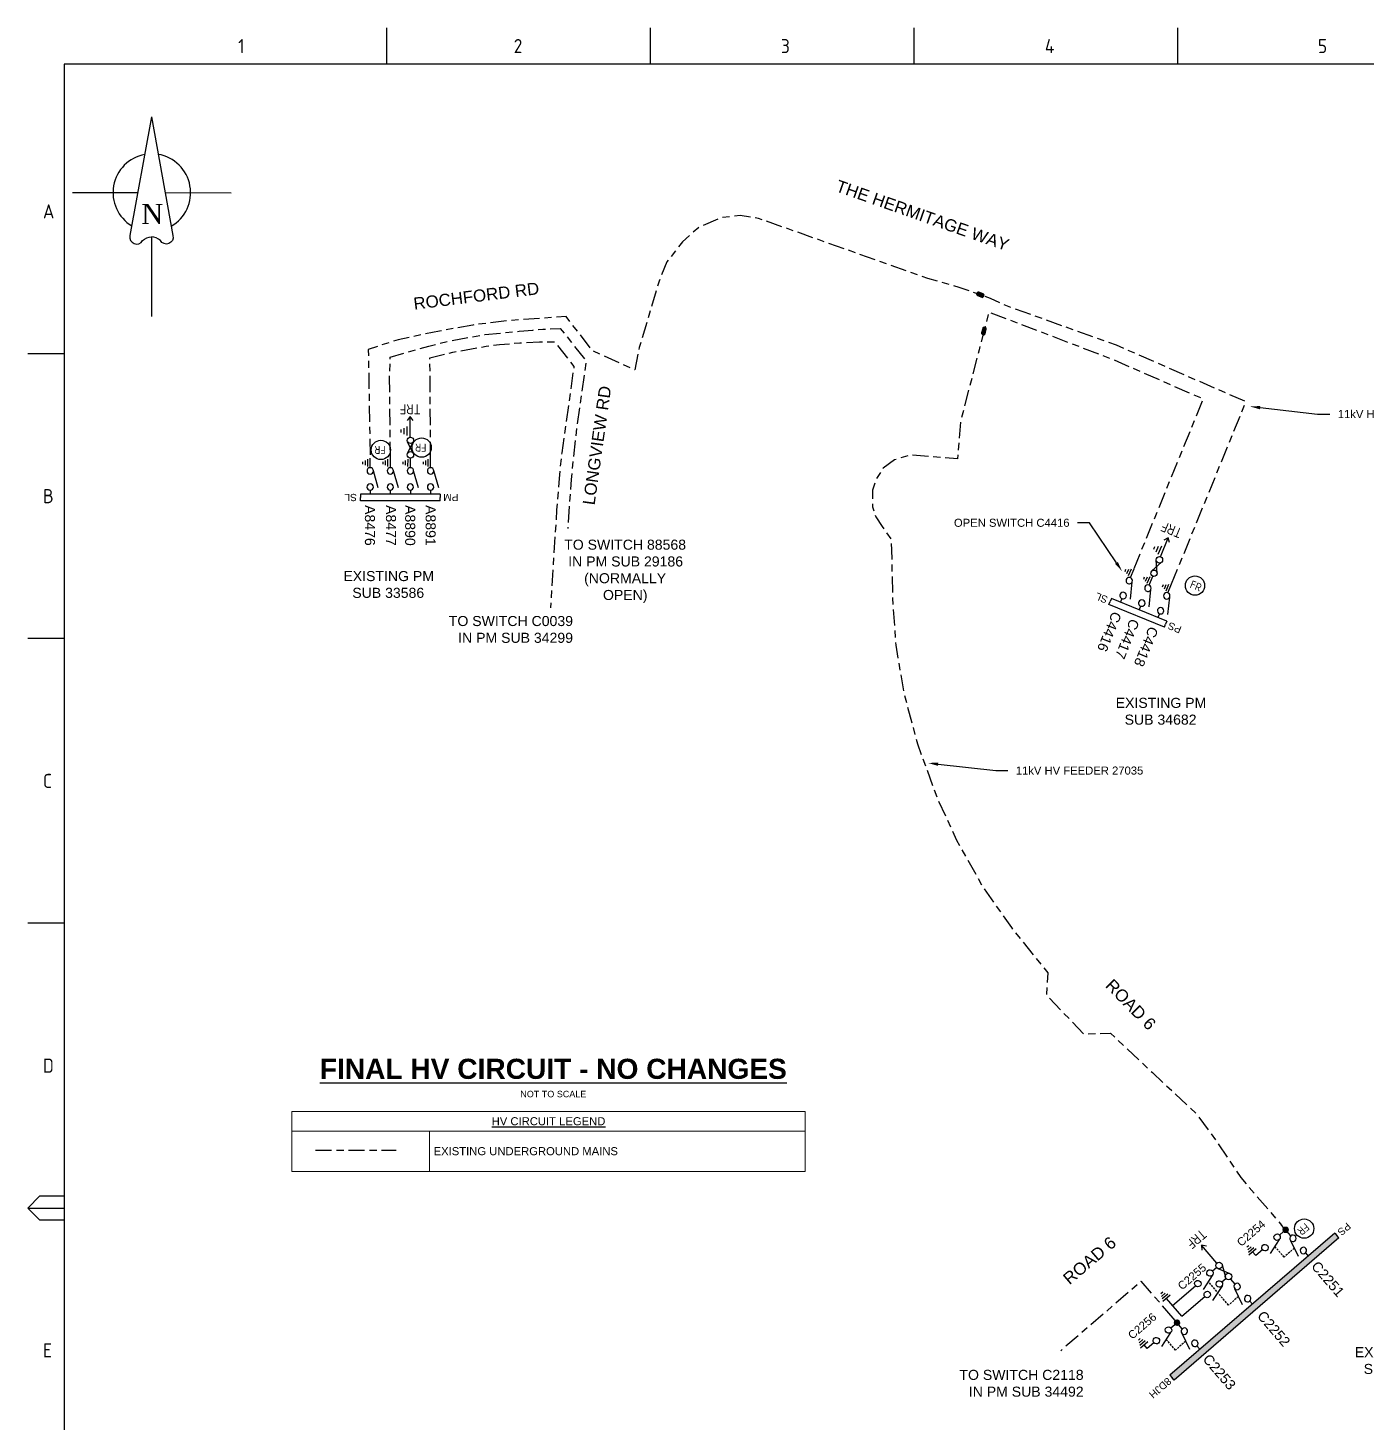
# Paper-space layout 'Sheet(2)' of a CAD drawing. Header units: metres, sheet in millimetres. Extents: x -18 to 816, y -3 to 586.
# Drawn here: x -17.6 to 314.9, y 240 to 586.3 of the extents above; entities that cross this region are included whole.
import ezdxf
from ezdxf import colors
from ezdxf.entities.mleader import LeaderData, LeaderLine
from ezdxf.enums import TextEntityAlignment as Align
from ezdxf.math import Vec2, Vec3

# ---------------------------------------------------------------- set-up
doc = ezdxf.new("R2010")
doc.units = ezdxf.units.M
for name, pattern in [('A', [0]), ('Cable Exist UG', [8.2, 4, -1.2, 1.8, -1.2]), ('CENTERX2', [4, 2.5, -0.5, 0.5, -0.5]), ('DASHED', [0.75, 0.5, -0.25])]:
    doc.linetypes.add(name, pattern=pattern)
doc.layers.get('0').update_dxf_attribs({"color": 6})
for name, color, linetype in [('_User Miscellaneous1', 7, 'Continuous'), ('Equip_HV_EXT', 7, 'Continuous'), ('Equip_SP_HV_EXT', 7, 'Continuous'), ('Mains_HV_EXT', 7, 'Continuous'), ('Notes', 7, 'Continuous'), ('Notes_SP_MISC', 7, 'Continuous'), ('SupportsUG_SP_EXT', 7, 'Continuous')]:
    doc.layers.add(name, color=color, linetype=linetype)
doc.layers.add('Cadastre Roads_SP_EXT', color=9, linetype='Continuous', lineweight=5)
doc.styles.add('ARIAL', font='arial.ttf', dxfattribs={"height": 2})
doc.styles.add('iecISOCP', font='isocp.shx')
doc.styles.add('iecNAME', font='times.ttf')
doc.styles.add('IESYMBOL1', font='isocp.shx')
doc.styles.get("Standard").update_dxf_attribs({"font": 'arial.ttf'})
doc.styles.add('SWG_LABEL', font='arial.ttf')
doc.styles.add('SWITCH_LABEL', font='arial.ttf', dxfattribs={"height": 2.5})
doc.linetypes.add('Cable 4', pattern='A,5.25,-0.1,["o",Standard,S=2,R=0,X=1.2,Y=-0.7],-4', length=9.35)
doc.linetypes.add('Cable G', pattern='A,6,-0.5,["G",Standard,S=1.7,R=0,X=0.3,Y=-0.8],-2.8', length=9.3)

# ---------------------------------------------------------------- blocks, each defined once
blk = doc.blocks.new('NorthPnt 11(NP11)')
for p, q in [((-19.7, 0.02), (-3.49, 0)), ((3.32, 0), (19.7, -0.02)), ((-0.08, -10.94), (-0.08, -30.8))]:
    blk.add_line(p, q)
for points in [[(-0.08, 18.81), (-5.43, -10.68, 0.877048), (-2.29, -11.9, -0.1543), (-0.08, -10.94, 0.090511)], [(-0.08, 18.81), (5.26, -10.68, -0.877048), (2.13, -11.9, 0.1543), (-0.08, -10.94, -0.090511)]]:
    blk.add_lwpolyline(points, format="xyb")
for start, end in [(100.5988, 238.8643), (300.0994, 80.4374)]:
    blk.add_arc((0, 0), 9.64, start, end)
at = {"color": 7, "style": 'iecNAME'}
blk.add_text('N', height=5.02, dxfattribs=at).set_placement((-2.62, -7.82))
blk = doc.blocks.new('A1_FRAME_TITLE')
at = {"layer": 'Notes', "linetype": 'Continuous'}
for p, q in [((89.14, 574.39), (89.14, 583.39)), ((154.65, 574.39), (154.65, 583.39)), ((220.16, 574.39), (220.16, 583.39)), ((285.67, 574.39), (285.67, 583.39)), ((9, 574.39), (9, 5.97)), ((9, 502.43), (0, 502.43)), ((8.99, 431.68), (0, 431.68)), ((8.99, 360.93), (0, 360.93)), ((0, 290.18), (3, 293.18)), ((3, 293.18), (8.99, 293.18)), ((0, 290.18), (9, 290.18)), ((3, 287.18), (0, 290.18)), ((8.99, 287.18), (3, 287.18))]:
    blk.add_line(p, q, dxfattribs=at)
at = {"layer": 'Notes', "linetype": 'Continuous', "flags": 128}
for points in [[(149.5, 574.39), (9, 574.39)], [(824.37, 574.39), (149.5, 574.39)]]:
    blk.add_lwpolyline(points, dxfattribs=at)
at = {"layer": 'Notes', "style": 'iecISOCP'}
for s, p in [('1', (52.24, 577.12)), ('2', (120.7, 577.12)), ('3', (187.09, 577.12)), ('4', (252.67, 577.12)), ('5', (320.5, 577.12)), ('A', (3.74, 536.06)), ('B', (3.74, 465.31)), ('C', (3.74, 394.56)), ('D', (3.74, 323.81)), ('E', (3.74, 253.06))]:
    blk.add_text(s, height=3.5, dxfattribs=at).set_placement(p)
at = {"layer": 'Notes', "style": 'iecISOCP', "flags": 8}
blk.add_attdef('VERSION_NO', text='', height=2.5, rotation=90, dxfattribs=at).set_placement((302.04, 43.81), align=Align.MIDDLE_CENTER)
at = {"layer": 'Notes', "style": 'iecISOCP'}
for tag, p in [('CAP_NO', (513.19, 43.46)), ('IE_NUM', (513.05, 37.81)), ('REF_No_1', (335.24, 32.31)), ('REF_1', (362.52, 32.31)), ('HV_SWITCH', (513.46, 32.16)), ('GEN_WO', (441.71, 31.76)), ('REF_No_2', (335.24, 26.31)), ('REF_2', (362.52, 26.31)), ('OH_WO', (441.71, 25.81)), ('UBD_REF', (513.05, 25.83)), ('REF_No_3', (335.24, 20.31)), ('REF_3', (362.52, 20.31)), ('UG_WO', (441.71, 20.05)), ('GIS_MAP_No', (513.05, 20.04)), ('REF_No_4', (335.24, 14.31)), ('REF_4', (362.52, 14.31)), ('SUB_WO', (441.71, 13.81)), ('HV_OP_DIAG', (513.33, 14.2)), ('LGA', (512.95, 7.78)), ('ExportID', (9.08, 2.39))]:
    blk.add_attdef(tag, p, '', height=2.5, dxfattribs=at)
at = {"layer": 'Notes'}
blk.add_attdef('DRAFT_NUM', (29.9, 23.29), '', height=2.5, rotation=90, dxfattribs=at)
at = {"layer": 'Notes', "style": 'iecISOCP'}
for tag, height, p in [('T1', 3.5, (684.37, 39.47)), ('scale', 2.5, (567.76, 33.27)), ('T2', 3.5, (684.37, 34.35)), ('T3', 3.5, (684.37, 28.92)), ('DRAWN', 2.5, (567.76, 24.93)), ('T4', 3.5, (684.37, 23.66)), ('T5', 3.5, (684.37, 18.23)), ('REV', 5, (820.05, 17.1)), ('DATE', 2.5, (567.76, 16.88)), ('T6', 3.5, (684.37, 12.97)), ('CHD', 2.5, (567.76, 8.37)), ('DESIGN', 2.5, (605.62, 9.15))]:
    blk.add_attdef(tag, text='', height=height, dxfattribs=at).set_placement(p, align=Align.CENTER)
blk.add_attdef('NUM', text='', height=7, dxfattribs=at).set_placement((792.37, 20.12), align=Align.MIDDLE_CENTER)
for tag, p in [('NS', (790.71, 8.12)), ('SHTS', (805.41, 8.12))]:
    blk.add_attdef(tag, text='', height=2.5, dxfattribs=at).set_placement(p, align=Align.MIDDLE)
at = {"layer": 'Notes', "style": 'iecISOCP', "flags": 1}
for tag, p in [('ProjectType', (14.17, -26.8)), ('ProjectNumber', (23.56, -26.82)), ('DrawingNumber', (35.51, -26.8)), ('ProjectDescription', (47.56, -26.83)), ('ExportDate', (60.28, -26.79)), ('ExportUserName', (69.15, -26.8)), ('DesignerCompanyName', (81.48, -26.79)), ('ExportAreaOfInterest', (97.1, -26.81)), ('GIS_SUCCESS', (112, -26.78)), ('CAD_SUCCESS', (121.79, -26.78)), ('DEPOTCODE', (132.11, -26.88)), ('ExportCategories', (140.08, -26.8)), ('Comments', (154.38, -26.88))]:
    blk.add_attdef(tag, p, '', height=1, dxfattribs=at)
blk = doc.blocks.new('*T154')
at = {"layer": 'Defpoints', "color": 8, "linetype": 'ByBlock', "lineweight": 0, "transparency": 16777216}
for p, q in [((0, 0), (127.56, 0)), ((0, 0), (0, -14.87)), ((127.56, 0), (127.56, -14.87)), ((0, -4.87), (127.56, -4.87)), ((34.23, -4.87), (34.23, -14.87)), ((0, -14.87), (127.56, -14.87))]:
    blk.add_line(p, q, dxfattribs=at)
at = {"layer": '_User Miscellaneous1', "color": 0, "linetype": 'Continuous', "transparency": 16777216, "char_height": 2}
for s, insert, width, attachment_point in [('{\\LHV CIRCUIT LEGEND}', (63.78, -2.43), 125.5563, 5), ('EXISTING UNDERGROUND MAINS', (35.23, -9.87), 91.3313, 4)]:
    blk.add_mtext(s, dxfattribs=dict(at, insert=insert, width=width, attachment_point=attachment_point))
blk = doc.blocks.new('SWG_FUSE_EXT')
for points in [[(1.15, 0.72), (4.04, -0.71)], [(1.16, -0.72), (4.04, 0.73)]]:
    blk.add_lwpolyline(points)
for centre in [(0.8, 0), (4.4, 0.01)]:
    blk.add_circle(centre, 0.8)
blk = doc.blocks.new('SWG_SAFELINK_SFU_EXT')
for p, q in [((6.9, 0.59), (8.7, 0.58)), ((7.2, 1.19), (8.4, 1.18)), ((7.5, 1.79), (8.1, 1.79)), ((14.2, 0.01), (19.32, 0.01)), ((14.57, 0.76), (16.82, 0.76)), ((14.95, 1.51), (16.45, 1.51)), ((15.33, 2.26), (16.08, 2.26)), ((1.6, -2.02), (5.8, -0.81)), ((6.6, -0.01), (9, -0.02))]:
    blk.add_line(p, q)
for points in [[(1, 0), (0, 0)], [(18.32, -0.74), (19.32, 0.01), (18.33, 0.76)]]:
    blk.add_lwpolyline(points)
for points in [[(1.8, -0.8, 1), (1.8, 0.8, 1)], [(5.8, -0.81, 1), (5.8, 0.79, 1)]]:
    blk.add_lwpolyline(points, format="xyb", close=True)
blk.add_blockref('SWG_FUSE_EXT', (9, -0.02))
at = {"style": 'SWITCH_LABEL', "flags": 8}
blk.add_attdef('ASSET_NUM', text='', height=2.5, rotation=179.9544, dxfattribs=at).set_placement((-3, 0), align=Align.MIDDLE_LEFT)
at = {"flags": 1}
blk.add_attdef('Z', (0, 0), '', height=0.2, dxfattribs=at)
at = {"flags": 9}
for tag, p in [('ACTUAL_STATUS', (0, -0.4)), ('CONSTRUCTED_VOLTAGE', (0, -0.6)), ('OPERATING_VOLTAGE', (0, -1)), ('ORIENTATION', (0, -1.2)), ('OWNED_BY', (0, -1.4)), ('STATE', (0, -1.8)), ('SWITCH_TYPE', (0, -2)), ('STREETNAME', (0, -2.6)), ('SUBURB', (0, -2.8)), ('NO_PHASES', (0, -0.8)), ('PARENT', (0, -1.6)), ('USAGE', (0, -2.2)), ('LOCATION', (0, -2.4)), ('NOTES', (0, -3))]:
    blk.add_attdef(tag, text='', height=0.2, dxfattribs=at).set_placement(p, align=Align.MIDDLE_LEFT)
at = {"style": 'SWITCH_LABEL', "flags": 9}
blk.add_attdef('STREET_CODE', text='', height=0.2, dxfattribs=at).set_placement((0, -0.2), align=Align.MIDDLE_LEFT)
blk = doc.blocks.new('SWG_SAFELINK_SU_EXT')
for p, q in [((6.9, 0.59), (8.7, 0.58)), ((7.2, 1.19), (8.4, 1.18)), ((7.5, 1.79), (8.1, 1.79)), ((1.6, -2.02), (5.8, -0.81)), ((6.6, -0.01), (9, -0.02))]:
    blk.add_line(p, q)
blk.add_lwpolyline([(1, 0), (0, 0)])
for points in [[(1.8, -0.8, 1), (1.8, 0.8, 1)], [(5.8, -0.81, 1), (5.8, 0.79, 1)]]:
    blk.add_lwpolyline(points, format="xyb", close=True)
at = {"style": 'SWITCH_LABEL', "flags": 8}
blk.add_attdef('ASSET_NUM', text='', height=2.5, rotation=179.9544, dxfattribs=at).set_placement((-1.6, -0.02), align=Align.MIDDLE_LEFT)
at = {"flags": 1}
blk.add_attdef('Z', (0, 0), '', height=0.2, dxfattribs=at)
at = {"flags": 9}
for tag, p in [('ACTUAL_STATUS', (0, -0.4)), ('CONSTRUCTED_VOLTAGE', (0, -0.6)), ('OPERATING_VOLTAGE', (0, -1)), ('ORIENTATION', (0, -1.2)), ('OWNED_BY', (0, -1.4)), ('STATE', (0, -1.8)), ('SWITCH_TYPE', (0, -2)), ('STREETNAME', (0, -2.6)), ('SUBURB', (0, -2.8)), ('NO_PHASES', (0, -0.8)), ('PARENT', (0, -1.6)), ('USAGE', (0, -2.2)), ('LOCATION', (0, -2.4)), ('NOTES', (0, -3))]:
    blk.add_attdef(tag, text='', height=0.2, dxfattribs=at).set_placement(p, align=Align.MIDDLE_LEFT)
at = {"style": 'SWITCH_LABEL', "flags": 9}
blk.add_attdef('STREET_CODE', text='', height=0.2, dxfattribs=at).set_placement((0, -0.2), align=Align.MIDDLE_LEFT)
blk = doc.blocks.new('FAULT_INDIC_SE')
blk.add_circle((0, 0), 2.4)
at = {"insert": (-1.15, 1), "char_height": 2, "width": 2.7042, "attachment_point": 1, "style": 'iecISOCP'}
blk.add_mtext('FR', dxfattribs=at)
blk = doc.blocks.new('*U175')
for p, q in [((-1.6, 0), (-1.6, 14.86)), ((-1.6, 14.86), (-0.8, 14.86)), ((0, 14.86), (-0.8, 14.86)), ((0, 0), (0, 14.86)), ((-1.6, 0), (-0.8, 0)), ((0, 0), (-0.8, 0))]:
    blk.add_line(p, q)
for name, p in [('SWG_SAFELINK_SU_EXT', (0, 12.44)), ('SWG_SAFELINK_SFU_EXT', (0, 7.43)), ('SWG_SAFELINK_SU_EXT', (0, 2.38))]:
    blk.add_blockref(name, p)
at = {"rotation": 270}
blk.add_blockref('FAULT_INDIC_SE', (10.8, -3.18), dxfattribs=at)
at = {"style": 'IESYMBOL1'}
blk.add_text('TRF', height=2.5, rotation=89.9826, dxfattribs=at).set_placement((21.43, 7.44), align=Align.MIDDLE_CENTER)
at = {"style": 'ARIAL'}
blk.add_attdef('SWG_TYPE', text='', height=1.8, rotation=90, dxfattribs=at).set_placement((-0.8, 15.65), align=Align.MIDDLE_LEFT)
at = {"style": 'SWG_LABEL', "flags": 8}
for tag, p in [('ASSET_NUM3', (-2.68, 12.21)), ('ASSET_NUM2', (-2.68, 7.43)), ('ASSET_NUM1', (-2.68, 2.35))]:
    blk.add_attdef(tag, text='', height=2.5, rotation=179.9544, dxfattribs=at).set_placement(p, align=Align.MIDDLE_LEFT)
at = {"flags": 1}
blk.add_attdef('Z', (0, 0), '', height=0.2, rotation=90, dxfattribs=at)
at = {"style": 'ARIAL'}
blk.add_attdef('SUB_TYPE', text='', height=1.8, rotation=90, dxfattribs=at).set_placement((-0.8, -0.76), align=Align.MIDDLE_RIGHT)
blk = doc.blocks.new('*U176')
for p, q in [((-1.6, 0), (-1.6, 19.8)), ((-1.6, 19.8), (-0.8, 19.8)), ((0, 19.8), (-0.8, 19.8)), ((0, 0), (0, 19.8)), ((-1.6, 0), (-0.8, 0)), ((0, 0), (-0.8, 0))]:
    blk.add_line(p, q)
for name, p in [('SWG_SAFELINK_SU_EXT', (0, 17.38)), ('SWG_SAFELINK_SU_EXT', (0, 12.38)), ('SWG_SAFELINK_SFU_EXT', (0, 7.4)), ('SWG_SAFELINK_SU_EXT', (0, 2.38))]:
    blk.add_blockref(name, p)
at = {"rotation": 90}
for p in [(11.02, 14.73), (11.6, 4.59)]:
    blk.add_blockref('FAULT_INDIC_SE', p, dxfattribs=at)
at = {"style": 'IESYMBOL1'}
blk.add_text('TRF', height=2.5, rotation=89.9826, dxfattribs=at).set_placement((21.14, 7.42), align=Align.MIDDLE_CENTER)
at = {"style": 'ARIAL'}
blk.add_attdef('SWG_TYPE', text='', height=1.8, rotation=90, dxfattribs=at).set_placement((-0.8, 20.69), align=Align.MIDDLE_LEFT)
at = {"style": 'SWG_LABEL', "flags": 8}
for tag, p in [('ASSET_NUM4', (-2.68, 17.43)), ('ASSET_NUM3', (-2.68, 12.21)), ('ASSET_NUM2', (-2.68, 7.43)), ('ASSET_NUM1', (-2.68, 2.35))]:
    blk.add_attdef(tag, text='', height=2.5, rotation=179.9544, dxfattribs=at).set_placement(p, align=Align.MIDDLE_LEFT)
at = {"flags": 1}
blk.add_attdef('Z', (0, 0), '', height=0.2, rotation=90, dxfattribs=at)
at = {"style": 'ARIAL'}
blk.add_attdef('SUB_TYPE', text='', height=1.8, rotation=90, dxfattribs=at).set_placement((-0.8, -0.76), align=Align.MIDDLE_RIGHT)
blk = doc.blocks.new('SWG_SIE_TRF_NOES_NEW')
for p, q in [((7.01, 0.8), (2.79, 1.95)), ((14.68, 0), (20.54, 0))]:
    blk.add_line(p, q)
at = {"linetype": 'DASHED'}
blk.add_lwpolyline([(4.9, 1.38), (4.9, 4.64), (12.61, 4.64)], dxfattribs=at)
for points in [[(2.2, 0.01), (1.2, 0.01)], [(19.54, -0.75), (20.54, 0), (19.54, 0.75)], [(7.8, 0), (9.45, 0)]]:
    blk.add_lwpolyline(points)
for points in [[(3, -0.79, 1), (3, 0.81, 1)], [(7, -0.8, 1), (7, 0.8, 1)]]:
    blk.add_lwpolyline(points, format="xyb", close=True)
at = {"flags": 1}
blk.add_attdef('Z', (0, 0), '', height=0.2, dxfattribs=at)
at = {"style": 'SWITCH_LABEL', "flags": 9}
blk.add_attdef('STREET_CODE', text='', height=0.2, dxfattribs=at).set_placement((0, -0.2), align=Align.MIDDLE_LEFT)
at = {"flags": 9}
for tag, p in [('ORIENTATION', (0, -0.4)), ('SUBURB', (0, -1)), ('STREETNAME', (0, -1.2)), ('OPERATED_BY', (0, -2.11)), ('PARENT', (0, -0.6)), ('USAGE', (0, -0.8)), ('LOCATION', (0, -1.4)), ('NOTES', (0, -1.6)), ('OWNED_BY', (0, -1.89)), ('MAINTAINED_BY', (0, -2.32))]:
    blk.add_attdef(tag, text='', height=0.2, dxfattribs=at).set_placement(p, align=Align.MIDDLE_LEFT)
blk = doc.blocks.new('SWG_FUSE_NEW')
for points in [[(1.15, 0.72), (4.04, -0.71)], [(1.16, -0.72), (4.04, 0.73)]]:
    blk.add_lwpolyline(points)
for centre in [(0.8, 0), (4.4, 0.01)]:
    blk.add_circle(centre, 0.8)
blk = doc.blocks.new('SWG_SIE_TRF_NEW')
at = {"linetype": 'CENTERX2'}
blk.add_blockref('SWG_SIE_TRF_NOES_NEW', (0, 0), dxfattribs=at)
at = {"linetype": 'CENTERX2', "rotation": 180}
blk.add_blockref('SWG_FUSE_NEW', (14.68, 0), dxfattribs=at)
at = {"style": 'IESYMBOL1'}
blk.add_text('TRF', height=2.5, rotation=89.9826, dxfattribs=at).set_placement((22.51, -0.05), align=Align.MIDDLE_CENTER)
blk = doc.blocks.new('SWG_SIE_SU_NEW')
blk.add_line((5.81, 0.79), (1.59, 1.94))
at = {"linetype": 'A', "lineweight": 0}
for p, q in [((7.98, 0.35), (7.98, -0.37)), ((8.18, -0.58), (8.18, 0.56)), ((8.38, 0.66), (8.38, -0.68)), ((8.58, -0.71), (8.58, 0.69)), ((8.78, 0.66), (8.78, -0.68)), ((8.98, -0.59), (8.98, 0.56)), ((9.18, 0.35), (9.18, -0.38))]:
    blk.add_line(p, q, dxfattribs=at)
at = {"linetype": 'DASHED'}
blk.add_lwpolyline([(3.7, 1.36), (3.7, 4.73), (7.22, 4.73)], dxfattribs=at)
for points in [[(1, 0), (0, 0)], [(6.6, -0.01), (10.1, -0.01)]]:
    blk.add_lwpolyline(points)
for points in [[(1.8, -0.8, 1), (1.8, 0.8, 1)], [(5.8, -0.81, 1), (5.8, 0.79, 1)]]:
    blk.add_lwpolyline(points, format="xyb", close=True)
at = {"linetype": 'A', "lineweight": 0}
blk.add_circle((8.58, -0.01), 0.7, dxfattribs=at)
at = {"style": 'SWG_LABEL', "flags": 8}
blk.add_attdef('ASSET_NUM', text='', height=2.5, rotation=179.9544, dxfattribs=at).set_placement((-2.4, 0.01), align=Align.MIDDLE_LEFT)
at = {"flags": 1}
blk.add_attdef('Z', (0, 0), '', height=0.2, dxfattribs=at)
at = {"style": 'SWITCH_LABEL', "flags": 9}
blk.add_attdef('STREET_CODE', text='', height=0.2, dxfattribs=at).set_placement((0, 0), align=Align.MIDDLE_LEFT)
at = {"flags": 9}
for tag, p in [('OPERATED_BY', (-0.01, -1.84)), ('ORIENTATION', (0, -0.2)), ('SUBURB', (0, -0.8)), ('STREETNAME', (0, -1)), ('OWNED_BY', (-0.01, -1.62)), ('MAINTAINED_BY', (-0.01, -2.05)), ('PARENT', (0, -0.4)), ('USAGE', (0, -0.6)), ('LOCATION', (0, -1.2)), ('NOTES', (0, -1.4))]:
    blk.add_attdef(tag, text='', height=0.2, dxfattribs=at).set_placement(p, align=Align.MIDDLE_LEFT)
blk = doc.blocks.new('SWG_SIE_TRS_ES_1_NEW')
for p, q in [((-6.1, 4.33), (-1.8, 5.55)), ((-6.1, 0.75), (-1.8, 1.97)), ((5.3, -2.29), (7.7, -2.29)), ((5.6, -2.89), (7.4, -2.89)), ((5.9, -3.49), (7.1, -3.49)), ((6.21, -4.09), (6.81, -4.09))]:
    blk.add_line(p, q)
for points in [[(-6.59, 3.56), (-7.89, 3.56)], [(6.5, 3.57), (-0.99, 3.57)], [(6.5, 3.57), (6.5, -2.29)], [(-6.59, -0.02), (-7.89, -0.02)], [(6.5, -0.01), (-0.99, -0.01)]]:
    blk.add_lwpolyline(points)
for points in [[(-5.79, 2.76, -1), (-5.79, 4.36, -1)], [(-1.79, 2.77, -1), (-1.79, 4.37, -1)], [(-5.79, -0.82, -1), (-5.79, 0.78, -1)], [(-1.79, -0.81, -1), (-1.79, 0.79, -1)]]:
    blk.add_lwpolyline(points, format="xyb", close=True)
at = {"flags": 1}
blk.add_attdef('Z', (0, 0), '', height=0.2, dxfattribs=at)
at = {"style": 'SWG_LABEL', "flags": 8}
blk.add_attdef('ASSET_NUM', text='', height=2.5, dxfattribs=at).set_placement((-1.81, -2.26), align=Align.MIDDLE_CENTER)
at = {"style": 'SWITCH_LABEL', "flags": 9}
blk.add_attdef('STREET_CODE', text='', height=0.2, dxfattribs=at).set_placement((0, -0.2), align=Align.MIDDLE_LEFT)
at = {"flags": 9}
for tag, p in [('ORIENTATION', (0, -0.4)), ('SUBURB', (0, -1)), ('STREETNAME', (0, -1.2)), ('PARENT', (0, -0.6)), ('USAGE', (0, -0.8)), ('LOCATION', (0, -1.4)), ('NOTES', (0, -1.6)), ('OWNED_BY', (0.01, -1.8)), ('OPERATED_BY', (0.01, -2.03)), ('MAINTAINED_BY', (0, -2.23))]:
    blk.add_attdef(tag, text='', height=0.2, dxfattribs=at).set_placement(p, align=Align.MIDDLE_LEFT)
blk = doc.blocks.new('SWG_SIE_ES_NEW')
for p, q in [((-5.79, 0.78), (-1.79, 1.93)), ((0.01, -1.21), (2.41, -1.21)), ((0.31, -1.81), (2.11, -1.81)), ((0.61, -2.41), (1.81, -2.41)), ((0.92, -3.01), (1.52, -3.01))]:
    blk.add_line(p, q)
for points in [[(-5.79, -0.82, -1), (-5.79, 0.78, -1)], [(-1.79, -0.81, -1), (-1.79, 0.79, -1)]]:
    blk.add_lwpolyline(points, format="xyb", close=True)
for points in [[(-6.59, -0.02), (-7.89, -0.02)], [(-0.99, -0.01), (1.21, -0.01), (1.21, -1.21)]]:
    blk.add_lwpolyline(points)
at = {"flags": 1}
blk.add_attdef('Z', (0, 0), '', height=0.2, dxfattribs=at)
at = {"style": 'SWITCH_LABEL', "flags": 9}
blk.add_attdef('STREET_CODE', text='', height=0.2, dxfattribs=at).set_placement((0, -0.2), align=Align.MIDDLE_LEFT)
at = {"flags": 9}
for tag, p in [('ORIENTATION', (0, -0.4)), ('SUBURB', (0, -1)), ('STREETNAME', (0, -1.2)), ('OPERATED_BY', (0, -2.01)), ('PARENT', (0, -0.6)), ('USAGE', (0, -0.8)), ('LOCATION', (0, -1.4)), ('NOTES', (0, -1.6)), ('OWNED_BY', (0, -1.78)), ('MAINTAINED_BY', (0, -2.21))]:
    blk.add_attdef(tag, text='', height=0.2, dxfattribs=at).set_placement(p, align=Align.MIDDLE_LEFT)
at = {"style": 'ARIAL', "flags": 8}
blk.add_attdef('ASSET_NUM', text='', height=2, dxfattribs=at).set_placement((14.3, -5.09), align=Align.MIDDLE_RIGHT)
blk = doc.blocks.new('*U168')
for p, q in [((-1.6, 0), (-1.6, 54.05)), ((-1.6, 54.05), (-0.8, 54.05)), ((0, 54.05), (-0.8, 54.05)), ((0, 0), (0, 54.05)), ((-1.6, 0), (-0.8, 0)), ((0, 0), (-0.8, 0))]:
    blk.add_line(p, q)
at = {"style": 'ARIAL'}
blk.add_attdef('SWG_TYPE', text='', height=1.8, rotation=90, dxfattribs=at).set_placement((-0.8, 54.8), align=Align.MIDDLE_LEFT)
blk.add_attdef('SUB_TYPE', text='', height=1.8, rotation=90, dxfattribs=at).set_placement((-0.8, -0.76), align=Align.MIDDLE_RIGHT)
blk = doc.blocks.new('HV_STJ_EXT')
h = blk.add_hatch(color=256)
edge = h.paths.add_edge_path()
edge.add_ellipse((-0.59, 0.13), major_axis=(0.226, 0.226), ratio=1, start_angle=45, end_angle=135)
edge.add_line((-0.91, 0.13), (-0.91, -0.13))
edge.add_ellipse((-0.59, -0.13), major_axis=(0.226, 0.226), ratio=1, start_angle=135, end_angle=225)
edge.add_line((-0.59, -0.45), (0.59, -0.45))
edge.add_ellipse((0.59, -0.13), major_axis=(-0.226, 0.226), ratio=1, start_angle=135, end_angle=225)
edge.add_line((0.91, -0.13), (0.91, 0.13))
edge.add_ellipse((0.59, 0.13), major_axis=(-0.226, 0.226), ratio=1, start_angle=225, end_angle=315)
edge.add_line((0.59, 0.45), (-0.59, 0.45))
blk.add_lwpolyline([(-0.91, 0.13), (-0.91, -0.13, 0.414214), (-0.59, -0.45), (0.59, -0.45, 0.414214), (0.91, -0.13), (0.91, 0.13, 0.414214), (0.59, 0.45), (-0.59, 0.45, 0.414214)], format="xyb", close=True)
for tag, flags, p in [('ORIENTATION', 9, (1.5, 0)), ('Z', 1, (1.5, -0.8)), ('USAGE', 9, (1.5, -0.2)), ('LEGEND', 9, (1.5, -0.4)), ('NOTES', 9, (1.5, -0.6))]:
    blk.add_attdef(tag, text='', height=0.2, dxfattribs=dict(flags=flags)).set_placement(p, align=Align.MIDDLE_LEFT)

psp = doc.layouts.new('Sheet(2)')

# ---------------------------------------------------------------- hatches: boundary and pattern name
at = {"layer": 'Notes'}
h = psp.add_hatch(color=256, dxfattribs=at)
h.dxf.hatch_style = 1
h.paths.add_polyline_path([(308.11, 285.7), (307.06, 286.91), (266.15, 251.59), (267.19, 250.38)])

# ---------------------------------------------------------------- linework, layer by layer
at = {"layer": 'Mains_HV_EXT', "linetype": 'Cable Exist UG', "flags": 128}
for points in [[(72.45, 479.47), (72.27, 499.53), (72.42, 504.56), (72.42, 504.56), (78.1, 506.19), (82.05, 507.3), (87.57, 508.67), (95.92, 510.16), (100.79, 510.63), (104.49, 510.96), (107.86, 511.28), (110.34, 511.49), (114.67, 511.69), (121.1, 503.62), (118.7, 486.96), (117.34, 474.16), (116.51, 461.96)], [(82.45, 479.47), (82.34, 499.42), (82.27, 504.35), (82.27, 504.35), (87.99, 505.79), (96.23, 507.25), (99.57, 507.68), (104.61, 508.08), (109.52, 508.33), (109.52, 508.33), (113.2, 508.37), (118.05, 502.19), (116.03, 487.95), (115.81, 486.13), (115.81, 486.13), (115.03, 480.8), (114.36, 474.37), (113.77, 466.64), (112.22, 442.28)]]:
    psp.add_lwpolyline(points, dxfattribs=at)
at = {"layer": 'Notes', "linetype": 'Cable Exist UG', "flags": 128}
for points in [[(266.54, 448.2), (285.01, 493.44), (252.88, 507.48), (225.35, 517.34), (221.52, 519.12), (213.76, 521.85), (206.01, 524.1), (163.9, 539.01), (159.39, 539.71), (154.69, 539.21), (149.2, 536.88), (145, 533.2), (141.16, 528.23), (139.23, 523.39), (134.28, 506.92), (133.16, 501.38), (122.75, 506.06), (116.1, 514.62), (102.18, 513.65), (92.92, 512.52), (84.7, 511.03), (74.36, 508.86), (66.96, 506.47), (67.45, 479.47)], [(257.22, 451.99), (274.42, 494.12), (251.49, 504.13), (221.13, 515.7), (218.7, 506.32), (214.12, 488.59), (213.32, 479.26), (201.69, 480.25), (197.7, 479), (194.87, 476.96), (193.05, 474.08), (192.23, 471.48), (192.23, 467.36), (193.03, 464.83), (194.65, 462.47), (196.83, 459.3), (196.98, 456.63), (197.19, 444.65), (198.01, 433.01), (199.99, 421.27), (203.39, 408.48), (208.28, 395.1), (213.12, 384.52), (219.62, 372.93), (226.74, 362.8), (235.78, 351.6), (235.48, 346.01), (244.73, 336.38), (251.37, 336.59), (261.77, 326.82), (272.71, 316.54), (277.75, 309.67), (283.71, 300.71), (293.88, 288.88)], [(266.91, 265.8), (259.01, 274.94), (239.03, 257.69)]]:
    psp.add_lwpolyline(points, dxfattribs=at)
at = {"layer": 'Notes', "linetype": 'Cable Exist UG'}
psp.add_lwpolyline([(53.86, 307.53), (73.86, 307.53)], dxfattribs=at)

# ---------------------------------------------------------------- block references
psp.add_blockref('*T154', (47.97, 317.12))
at = {"layer": 'Equip_HV_EXT'}
ref = psp.add_blockref('*U176', (84.82, 470.47), dxfattribs=dict(at, rotation=90.00000138334725))
ref.add_attrib('ASSET_NUM1', 'A8891', dxfattribs={"layer": '0', "height": 2.5, "rotation": 269.9544, "style": 'SWG_LABEL'}).set_placement((82.47, 467.78), align=Align.MIDDLE_LEFT)
ref.add_attrib('ASSET_NUM2', 'A8890', dxfattribs={"layer": '0', "height": 2.5, "rotation": 269.9544, "style": 'SWG_LABEL'}).set_placement((77.39, 467.78), align=Align.MIDDLE_LEFT)
ref.add_attrib('ASSET_NUM3', 'A8477', dxfattribs={"layer": '0', "height": 2.5, "rotation": 269.9544, "style": 'SWG_LABEL'}).set_placement((72.61, 467.78), align=Align.MIDDLE_LEFT)
ref.add_attrib('ASSET_NUM4', 'A8476', dxfattribs={"layer": '0', "height": 2.5, "rotation": 269.9544, "style": 'SWG_LABEL'}).set_placement((67.39, 467.78), align=Align.MIDDLE_LEFT)
ref.add_attrib('SUB_TYPE', 'PM', dxfattribs={"layer": '0', "height": 1.8, "rotation": 180, "style": 'ARIAL'}).set_placement((85.58, 469.67), align=Align.MIDDLE_RIGHT)
ref.add_attrib('SWG_TYPE', 'SL', dxfattribs={"layer": '0', "height": 1.8, "rotation": 180, "style": 'ARIAL'}).set_placement((64.13, 469.67), align=Align.MIDDLE_LEFT)
ref = psp.add_blockref('*U175', (265.35, 438.97), dxfattribs=dict(at, rotation=67.90999187300172))
ref.add_attrib('ASSET_NUM1', 'C4418', dxfattribs={"layer": '0', "height": 2.5, "rotation": 247.8644, "style": 'SWG_LABEL'}).set_placement((262.16, 437.37), align=Align.MIDDLE_LEFT)
ref.add_attrib('ASSET_NUM2', 'C4417', dxfattribs={"layer": '0', "height": 2.5, "rotation": 247.8644, "style": 'SWG_LABEL'}).set_placement((257.46, 439.28), align=Align.MIDDLE_LEFT)
ref.add_attrib('ASSET_NUM3', 'C4416', dxfattribs={"layer": '0', "height": 2.5, "rotation": 247.8644, "style": 'SWG_LABEL'}).set_placement((253.03, 441.08), align=Align.MIDDLE_LEFT)
ref.add_attrib('SUB_TYPE', 'PS', dxfattribs={"layer": '0', "height": 1.8, "rotation": 157.91, "style": 'ARIAL'}).set_placement((265.75, 437.95), align=Align.MIDDLE_RIGHT)
ref.add_attrib('SWG_TYPE', 'SL', dxfattribs={"layer": '0', "height": 1.8, "rotation": 157.91, "style": 'ARIAL'}).set_placement((250.55, 444.12), align=Align.MIDDLE_LEFT)
at = {"layer": 'Equip_SP_HV_EXT'}
for p, rotation in [((219.03, 520.05), 338.9311679223583), ((219.92, 511.01), 75.96516830051792)]:
    psp.add_blockref('HV_STJ_EXT', p, dxfattribs=dict(at, rotation=rotation))
at = {"layer": 'Notes'}
psp.add_blockref('NorthPnt 11(NP11)', (13.19, 545.41), dxfattribs=at)
at = {"layer": 'Notes', "rotation": 220.8007925081203}
psp.add_blockref('FAULT_INDIC_SE', (299.48, 288.03), dxfattribs=at)
at = {"layer": 'Notes', "rotation": 130.8007925081204}
psp.add_blockref('*U168', (307.06, 286.91), dxfattribs=at).add_auto_attribs({'SUB_TYPE': 'PS', 'SWG_TYPE': '8DJH'})
at = {"layer": 'Notes'}
ref = psp.add_blockref('SWG_SIE_TRF_NEW', (287.4, 268.35), dxfattribs=dict(at, rotation=130.8007925081204))
ref.add_attrib('ASSET_NUM', 'C2252', dxfattribs={"layer": '0', "height": 2.5, "rotation": 310.7552, "style": 'SWG_LABEL'}).set_placement((288.58, 267.06), align=Align.MIDDLE_LEFT)
ref = psp.add_blockref('SWG_SIE_ES_NEW', (288.39, 282.1), dxfattribs=dict(at, rotation=220.8007925081203))
ref.add_attrib('ASSET_NUM', 'C2254', dxfattribs={"layer": '0', "height": 2, "rotation": 40.8008, "style": 'ARIAL'}).set_placement((289.41, 289.58), align=Align.MIDDLE_RIGHT)
ref = psp.add_blockref('SWG_SIE_SU_NEW', (300.47, 281.22), dxfattribs=dict(at, rotation=130.8007925081204))
ref.add_attrib('ASSET_NUM', 'C2251', dxfattribs={"layer": '0', "height": 2.5, "rotation": 310.7552, "style": 'SWG_LABEL'}).set_placement((302.03, 279.4), align=Align.MIDDLE_LEFT)
ref = psp.add_blockref('SWG_SIE_TRS_ES_1_NEW', (271.71, 273.19), dxfattribs=dict(at, rotation=220.8007925081203))
ref.add_attrib('ASSET_NUM', 'C2255', dxfattribs={"layer": '0', "height": 2, "rotation": 40.8008, "style": 'SWG_LABEL'}).set_placement((271.6, 276.09), align=Align.MIDDLE_CENTER)
ref = psp.add_blockref('SWG_SIE_ES_NEW', (261.41, 259.02), dxfattribs=dict(at, rotation=220.8007925081203))
ref.add_attrib('ASSET_NUM', 'C2256', dxfattribs={"layer": '0', "height": 2, "rotation": 40.8008, "style": 'ARIAL'}).set_placement((262.35, 266.53), align=Align.MIDDLE_RIGHT)
ref = psp.add_blockref('SWG_SIE_SU_NEW', (273.5, 258.15), dxfattribs=dict(at, rotation=130.8007925081204))
ref.add_attrib('ASSET_NUM', 'C2253', dxfattribs={"layer": '0', "height": 2.5, "rotation": 310.7552, "style": 'SWG_LABEL'}).set_placement((275.06, 256.32), align=Align.MIDDLE_LEFT)
at = {"layer": 'SupportsUG_SP_EXT'}
psp.add_blockref('A1_FRAME_TITLE', (-17.6, 2.95), dxfattribs=at)

# ---------------------------------------------------------------- texts
at = {"layer": 'Cadastre Roads_SP_EXT', "color": 7}
for s, rotation, p in [('THE HERMITAGE WAY', 340.6609, (182.88, 545.82)), ('ROCHFORD RD', 7.1404, (78.4, 516.31)), ('LONGVIEW RD', 81.9623, (123.18, 467.65)), ('ROAD 6', 314.4043, (249.88, 348.22)), ('ROAD 6', 40.461, (241.19, 273.91))]:
    psp.add_text(s, height=3, rotation=rotation, dxfattribs=at).set_placement(p)
at = {"layer": 'Notes', "linetype": 'Cable 4', "char_height": 2.5, "attachment_point": 1}
for s, insert in [('\\pi0.55681;EXISTING PM \\P\\pi2.7686;SUB 33586', (60.23, 451.4)), ('\\pi0.55681;EXISTING PM \\P\\pi2.7805;SUB 34682', (252.1, 419.9)), ('\\pi0.55681;EXISTING PM \\P\\pi2.7805;SUB 34502', (311.49, 258.58))]:
    psp.add_mtext_dynamic_manual_height_columns(s, width=23.0833, gutter_width=4, heights=[0], dxfattribs=dict(at, insert=insert))
at = {"layer": 'Notes', "linetype": 'Cable G', "attachment_point": 5}
for s, width, insert, char_height in [('{\\fArial|b1|i0|c0|p34;\\LFINAL HV CIRCUIT - NO CHANGES}', 135.9658, (112.94, 327.69), 5), ('NOT TO SCALE', 29.0003, (112.94, 321.45), 1.6)]:
    psp.add_mtext_dynamic_manual_height_columns(s, width=width, gutter_width=4, heights=[0], dxfattribs=dict(at, insert=insert, char_height=char_height))
at = {"layer": 'Notes_SP_MISC', "char_height": 2.5, "style": 'ARIAL'}
for s, insert, width, attachment_point in [('\\pi0.053428;TO SWITCH 88568 \\P\\pi1.0493;IN PM SUB 29186 \\P\\pi5.0048;(NORMALLY \\P\\pi9.691;OPEN)', (115.59, 459.2), 30.1478, 1), ('TO SWITCH C0039 IN PM SUB 34299', (117.83, 440.23), 32.4085, 3), ('TO SWITCH C2118 IN PM SUB 34492', (244.69, 252.94), 32.4085, 3)]:
    psp.add_mtext(s, dxfattribs=dict(at, insert=insert, width=width, attachment_point=attachment_point))

# ---------------------------------------------------------------- next in the draw order: leaders
at = {"layer": 'Notes_SP_MISC'}
ml = psp.add_multileader_mtext('Standard', dxfattribs=at)
ml.set_content('{\\C7;11kV HV FEEDER 27031}', color=256)
ml.set_leader_properties(color=256, linetype='ByLayer', lineweight=-1)
ml.build(insert=Vec2(0, 0))
ml.multileader.update_dxf_attribs({"dogleg_length": 3, "arrow_head_size": 2.5})
ctx = ml.context
ctx.base_point, ctx.char_height, ctx.arrow_head_size, ctx.plane_origin = Vec3(305.83, 490.39), 2, 2.5, Vec3(301.34, 436.81)
notes = []
notes.append((ctx, [(0, (1, 1, 0), (302.83, 490.39), (1, 0), 3, [(0, [(286.04, 492.27)], 0, [])])]))
ctx.mtext.insert, ctx.mtext.width, ctx.mtext.flow_direction = Vec3(307.83, 491.4), 49.4115, 5
ctx.mtext.has_bg_fill, ctx.mtext.bg_color, ctx.mtext.bg_scale_factor, ctx.mtext.bg_transparency, ctx.mtext.use_window_bg_color = 1, -1027028792, 1.5, 0, 1
ml = psp.add_multileader_mtext('Standard', dxfattribs=at)
ml.set_content('{\\C7;OPEN SWITCH C4416}', color=256)
ml.set_leader_properties(color=256, linetype='ByLayer', lineweight=-1)
ml.build(insert=Vec2(0, 0))
ml.multileader.update_dxf_attribs({"dogleg_length": 3, "arrow_head_size": 2.5})
ctx = ml.context
ctx.base_point, ctx.char_height, ctx.arrow_head_size, ctx.plane_origin = Vec3(210.73, 463.37), 2, 2.5, Vec3(206.24, 409.8)
ctx.text_align_type = 2
notes.append((ctx, [(1, (1, 1, 0), (246.19, 463.37), (-1, 0), 3, [(0, [(254.24, 451.35)], 0, [])])]))
ctx.mtext.insert, ctx.mtext.width, ctx.mtext.alignment, ctx.mtext.flow_direction = Vec3(241.19, 464.39), 28.6148, 3, 5
ctx.mtext.has_bg_fill, ctx.mtext.bg_color, ctx.mtext.bg_scale_factor, ctx.mtext.bg_transparency, ctx.mtext.use_window_bg_color = 1, -1027028792, 1.5, 0, 1
ml = psp.add_multileader_mtext('Standard', dxfattribs=at)
ml.set_content('{\\C7;11kV HV FEEDER 27035}', color=256)
ml.set_leader_properties(color=256, linetype='ByLayer', lineweight=-1)
ml.build(insert=Vec2(0, 0))
ml.multileader.update_dxf_attribs({"dogleg_length": 3, "arrow_head_size": 2.5})
ctx = ml.context
ctx.base_point, ctx.char_height, ctx.arrow_head_size, ctx.plane_origin = Vec3(225.84, 401.81), 2, 2.5, Vec3(221.34, 348.24)
notes.append((ctx, [(0, (1, 1, 0), (222.84, 401.81), (1, 0), 3, [(0, [(206.04, 403.7)], 0, [])])]))
ctx.mtext.insert, ctx.mtext.width, ctx.mtext.flow_direction = Vec3(227.84, 402.83), 49.4115, 5
ctx.mtext.has_bg_fill, ctx.mtext.bg_color, ctx.mtext.bg_scale_factor, ctx.mtext.bg_transparency, ctx.mtext.use_window_bg_color = 1, -1027028792, 1.5, 0, 1
for ctx, leaders in notes:
    for number, flags, end, landing, length, lines in leaders:
        leader = LeaderData()
        leader.index, (leader.has_last_leader_line, leader.has_dogleg_vector, leader.attachment_direction) = number, flags
        leader.last_leader_point, leader.dogleg_vector, leader.dogleg_length = Vec3(end), Vec3(landing), length
        for number, points, colour, breaks in lines:
            line = LeaderLine()
            line.index, line.vertices, line.color, line.breaks = number, Vec3.list(points), colors.encode_raw_color(colour), breaks
            leader.lines.append(line)
        ctx.leaders.append(leader)

doc.saveas('drawing.dxf')
